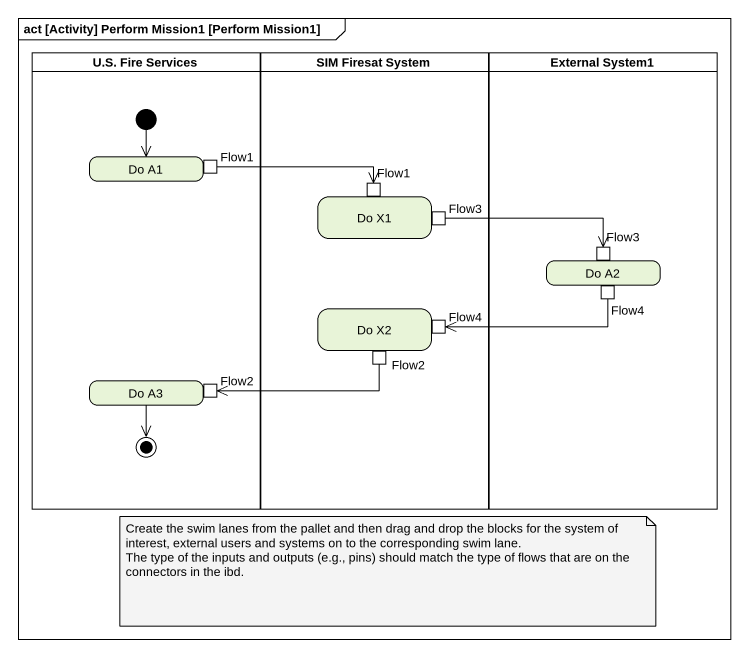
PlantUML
@startuml
mainframe act [Activity] Perform Mission1 [Perform Mission1]
hide empty description
state "U.S. Fire Services" as U_S_Fire_Services <<partition>> {
  state "Do A1" as Do_A1 {
    state Flow1 <<outputPin>>
  }
  state "Do A3" as Do_A3 {
    state "Flow2" as Flow2_2 <<inputPin>>
  }
  [*] --> Do_A1
  Do_A3 --> [*]
}
state "SIM Firesat System" as SIM_Firesat_System <<partition>> {
  state "Do X1" as Do_X1 {
    state "Flow1" as Flow1_2 <<inputPin>>
    state Flow3 <<outputPin>>
  }
  state "Do X2" as Do_X2 {
    state Flow2 <<outputPin>>
    state "Flow4" as Flow4_2 <<inputPin>>
  }
}
state "External System1" as External_System1 <<partition>> {
  state "Do A2" as Do_A2 {
    state "Flow3" as Flow3_2 <<inputPin>>
    state Flow4 <<outputPin>>
  }
}
Flow1 -right-> Flow1_2
Flow3 -right-> Flow3_2
Flow4 -left-> Flow4_2
Flow2 -left-> Flow2_2
note as N1
  Create the swim lanes from the pallet and then drag and drop the blocks for the system of interest, external users and systems on to the corresponding swim lane.
  The type of the inputs and outputs (e.g., pins) should match the type of flows that are on the connectors in the ibd.
end note
@enduml
